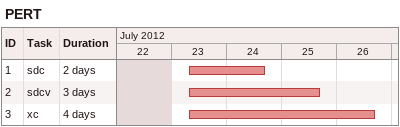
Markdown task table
PERT

| ID | Task | Duration | Start | Finish |
|---|---|---|---|---|
| 1 | sdc | 2d | 2012-07-23 | 2012-07-24 |
| 2 | sdcv | 3d | 2012-07-23 | 2012-07-25 |
| 3 | xc | 4d | 2012-07-23 | 2012-07-26 |
